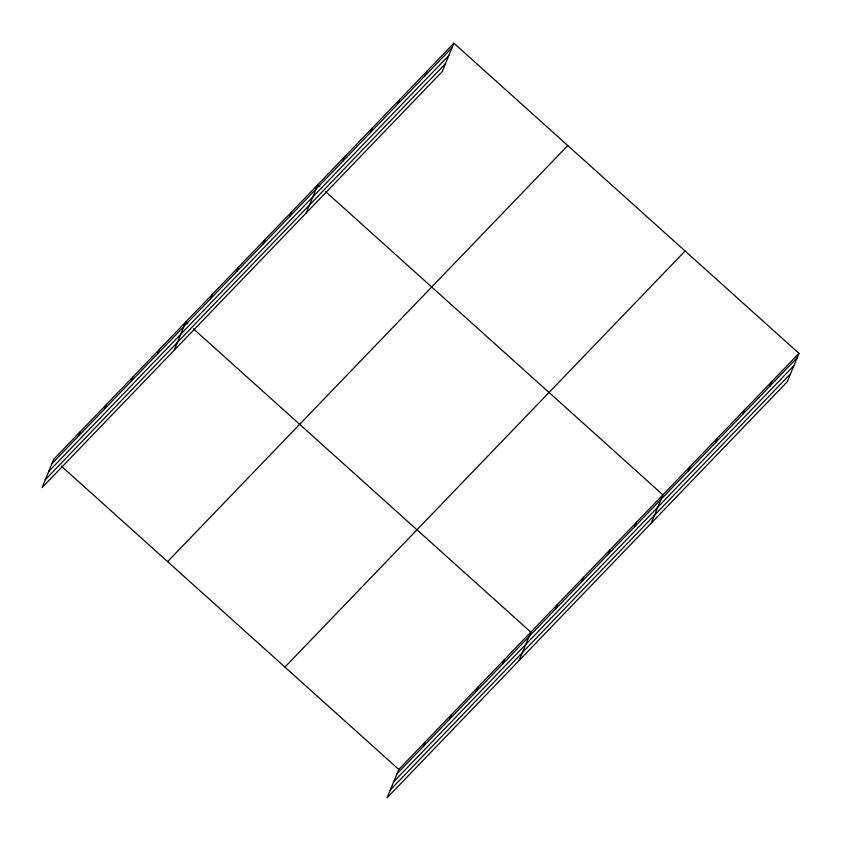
<?xml version="1.0" encoding="UTF-8"?>
<svg xmlns="http://www.w3.org/2000/svg" width="841" height="841" viewBox="0 0 841 841"><rect width="100%" height="100%" fill="white"/><g stroke="black" fill="none" stroke-linecap="round" stroke-linejoin="round"><path stroke-width="1.26" d="M78.329 436.227L80.147 431.811M104.736 408.768L106.555 404.353M131.154 381.299L132.973 376.894M157.561 353.84L159.38 349.425M174.108 350.319L185.798 321.966L187.69 323.669M210.387 298.923L212.205 294.508M236.794 271.454L238.613 267.049M263.212 243.995L265.031 239.58M289.619 216.536L291.438 212.121M306.166 213.015L317.845 184.663L319.748 186.366M343.244 160.778L345.062 156.363M370.45 132.489L372.269 128.074M397.667 104.189L399.486 99.785M424.873 75.9L426.692 71.485M453.909 43.196L442.219 71.548L42.05 487.633L53.74 459.27L453.909 43.196L798.95 353.367L787.26 381.73L387.091 797.804L398.781 769.452L798.95 353.367M423.37 746.398L425.189 741.993M449.788 718.939L451.606 714.524M476.195 691.481L478.014 687.065M502.603 664.022L504.421 659.607M519.149 660.5L530.839 632.148L193.388 328.789M555.428 609.094L557.247 604.679M581.835 581.636L583.654 577.22M608.253 554.177L610.072 549.762M634.661 526.708L636.479 522.303M651.207 523.197L662.887 494.834L325.446 191.485M688.285 470.96L690.104 466.545M715.491 442.66L717.31 438.245M742.708 414.371L744.527 409.956M769.914 386.072L771.733 381.667M51.921 463.685L452.09 47.611M48.662 471.591L448.831 55.506M45.309 479.727L445.478 63.643M167.601 561.63L567.77 145.556M284.92 667.092L685.089 251.007M396.963 773.867L797.131 357.782M393.704 781.762L793.872 365.688M390.35 789.909L790.519 373.825M61.33 466.103L398.781 769.452"/></g></svg>
